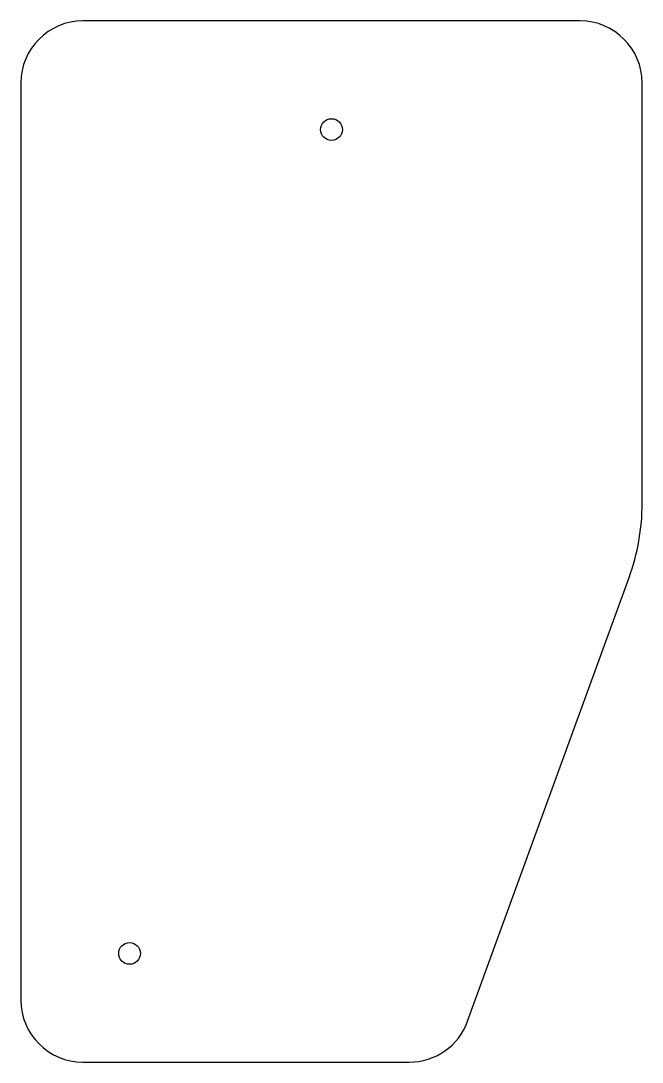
# Model space of a CAD drawing. Header units: millimetres. Extents: x -38521 to -38321, y -4842 to -4507.
import ezdxf

# ---------------------------------------------------------------- set-up
doc = ezdxf.new("R2010")
doc.units = ezdxf.units.MM

msp = doc.modelspace()

# ---------------------------------------------------------------- linework, layer by layer
at = {"color": 7, "linetype": 'Continuous', "lineweight": 25}
for p, q in [((-38340.67, -4507.36), (-38500.67, -4507.36)), ((-38520.67, -4527.36), (-38520.67, -4822.36)), ((-38320.67, -4662.52), (-38320.67, -4527.36)), ((-38376.85, -4829.2), (-38324.89, -4686.46)), ((-38500.67, -4842.36), (-38395.64, -4842.36))]:
    msp.add_line(p, q, dxfattribs=at)
for centre in [(-38420.67, -4542.36), (-38485.67, -4807.36)]:
    msp.add_circle(centre, 3.5, dxfattribs=at)
for centre, radius, start, end in [((-38500.67, -4527.36), 20, 90, 180), ((-38340.67, -4527.36), 20, 360, 90), ((-38390.67, -4662.52), 70, 340, 0), ((-38500.67, -4822.36), 20, 180, 270), ((-38395.64, -4822.36), 20, 270, 340)]:
    msp.add_arc(centre, radius, start, end, dxfattribs=at)

doc.saveas('drawing.dxf')
